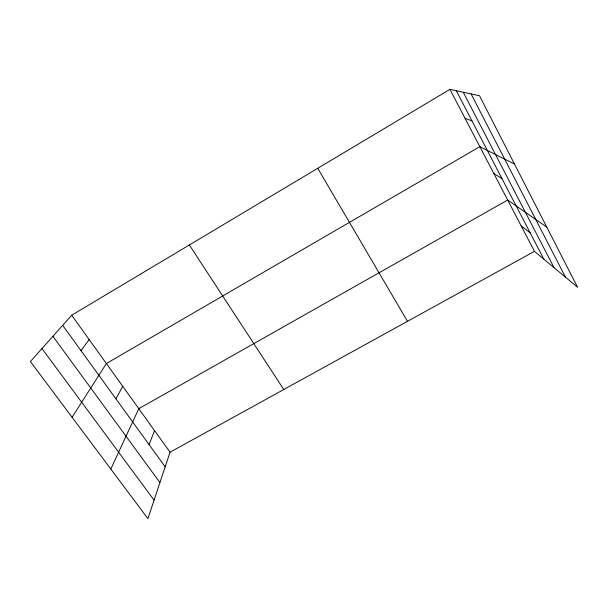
<?xml version="1.0" encoding="UTF-8"?>
<svg xmlns="http://www.w3.org/2000/svg" width="608" height="608" viewBox="0 0 608 608"><rect width="100%" height="100%" fill="white"/><g stroke="black" fill="none" stroke-linecap="round" stroke-linejoin="round"><path stroke-width="0.91" d="M534.447 251.347L170.05 452.2L147.911 518.632L30.4 361.547L71.698 315.225L449.95 89.368L479.499 95.737L577.6 287.295L534.447 251.347L449.95 89.368M149.066 444.577L154.561 430.631M110.816 469.042L138.791 408.667L507.688 200.047L546.774 227.111M115.923 398.833L122.732 386.308M72.094 417.286L106.377 363.523L479.841 146.665L514.467 164.016M80.955 350.573L89.209 339.606M465.052 118.317L471.998 120.908M493.901 173.622L501.896 178.456M521.2 225.948L530.146 232.818M41.975 348.559L154.075 500.141M52.911 336.3L159.927 482.577M62.677 325.341L165.178 466.815M71.698 315.225L170.05 452.2M189.354 244.971L283.784 389.515M317.748 168.31L407.497 321.328M456.319 90.744L543.841 259.168M463.273 92.241L554.025 267.657M471.116 93.936L565.463 277.187"/></g></svg>
